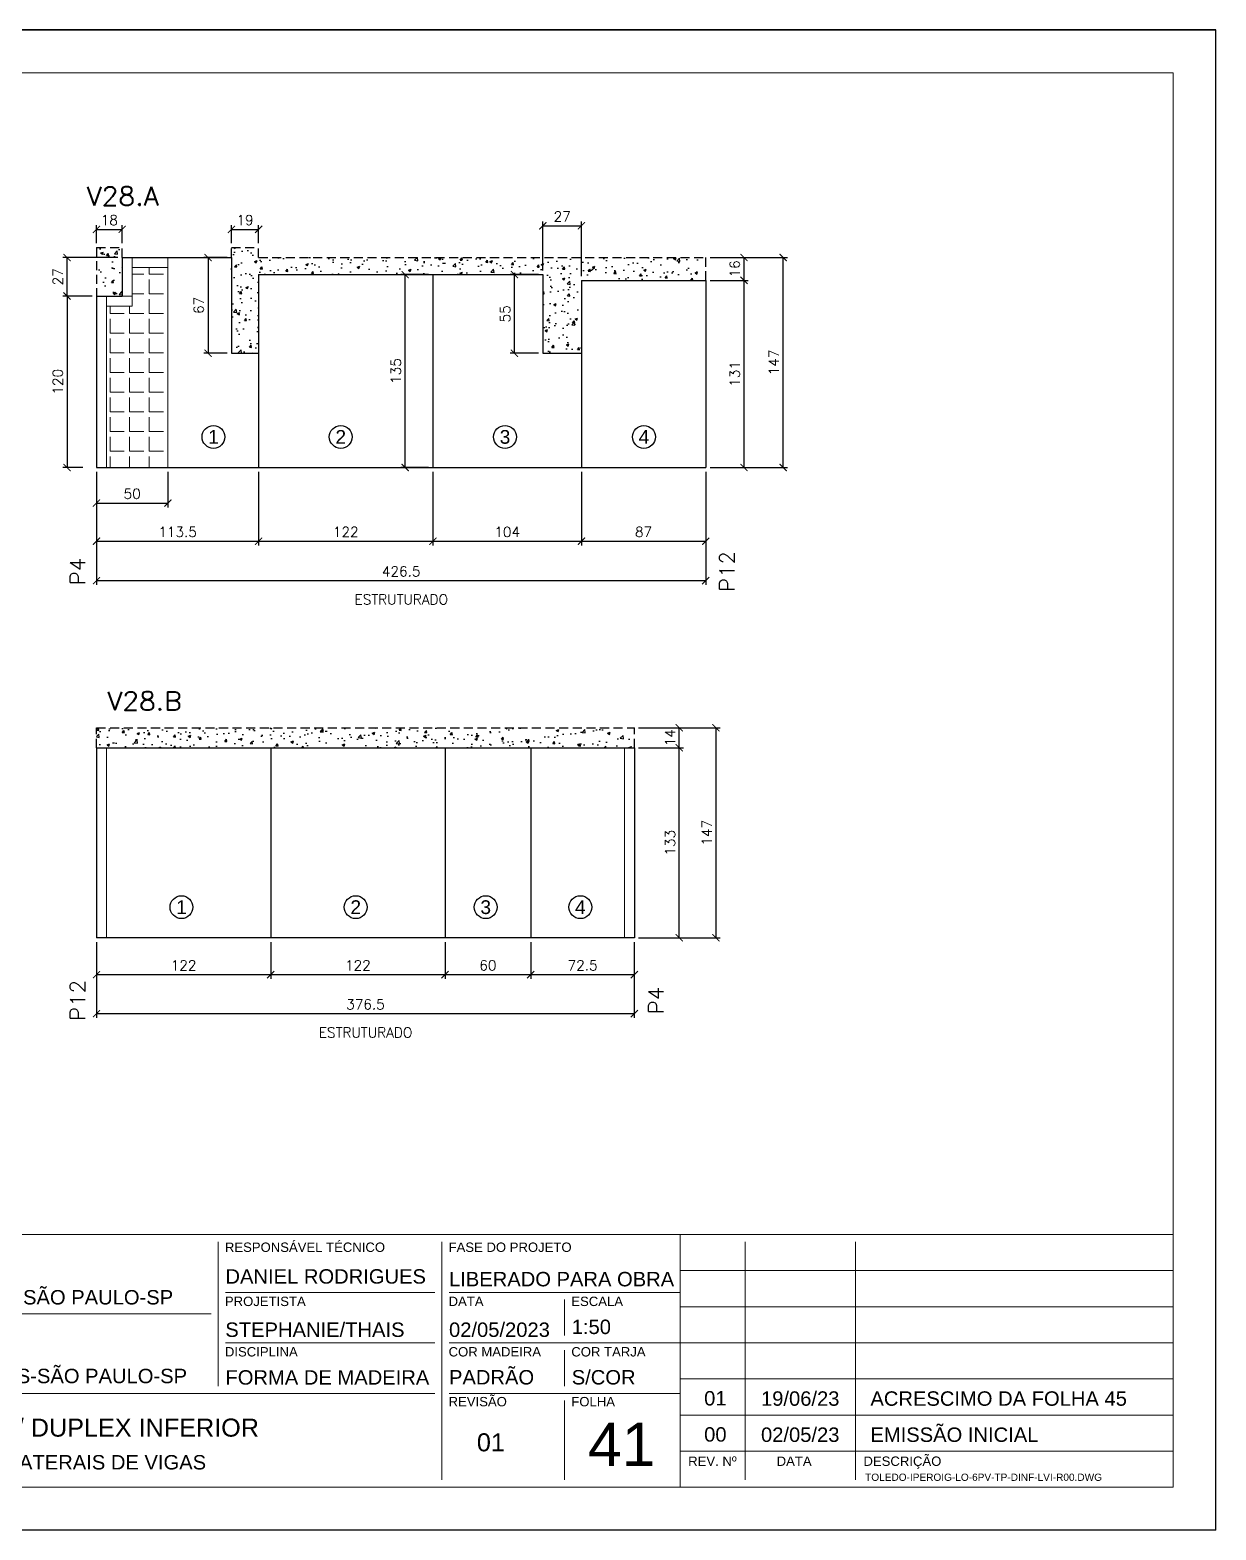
# Model space of a CAD drawing. Extents: x -23436 to 4767, y -4638 to 9755.
# Drawn here: x -18437 to -17606, y -2818 to -1768 of the extents above; entities that cross this region are included whole.
import ezdxf
from ezdxf.enums import TextEntityAlignment as Align

# ---------------------------------------------------------------- set-up
doc = ezdxf.new("R2010")
doc.units = 0
doc.header["$PDMODE"] = 2
doc.header["$PDSIZE"] = 10
doc.linetypes.add('HIDDEN', pattern=[9.525, 6.35, -3.175])
doc.layers.get('0').update_dxf_attribs({"lineweight": 13})
doc.layers.get('Defpoints').update_dxf_attribs({"lineweight": 13})
for name, color, linetype in [('Concreto', 250, 'HIDDEN'), ('Cota', 4, 'Continuous'), ('MB Logo', 255, 'Continuous'), ('Painéis', 200, 'Continuous'), ('Romaneio', 10, 'Continuous')]:
    doc.layers.add(name, color=color, linetype=linetype)
for name, color, linetype, lineweight in [('FOLHA MB', 7, 'Continuous', 13), ('N° Folha', 5, 'Continuous', 13), ('Sarr 2.2x7', 40, 'Continuous', 9), ('Texto Seção', 7, 'Continuous', 15)]:
    doc.layers.add(name, color=color, linetype=linetype, lineweight=lineweight)
doc.layers.add('Laje_Perimetro', color=7, linetype='Continuous', plot=False)
doc.styles.add('ARIAL', font='arial.ttf', dxfattribs={"oblique": 15, "height": 25})
doc.styles.add('MB_C01', font='arial.ttf', dxfattribs={"height": 1.3})
doc.styles.add('MB_C02', font='arial.ttf', dxfattribs={"height": 2})
doc.styles.add('MB_C03', font='arial.ttf', dxfattribs={"height": 2.5})
doc.styles.add('MB_C04', font='arial.ttf', dxfattribs={"height": 6})
doc.styles.add('REGUA-120', font='ROMANS.shx', dxfattribs={"height": 15})
doc.styles.add('ROMANS', font='romans.shx')
doc.dimstyles.new('Cota Paínel', dxfattribs={"dimtxt": 7, "dimasz": 5, "dimexe": 3, "dimexo": 3, "dimgap": 3, "dimtad": 1, "dimdec": 1, "dimzin": 12, "dimdsep": 46, "dimtxsty": 'ROMANS', "dimblk": 'ARCHTICK', "dimcen": 0, "dimclrd": 4, "dimclre": 4, "dimclrt": 1, "dimadec": 1, "dimazin": 3, "dimtfac": 1, "dimtdec": 1, "dimtmove": 0, "dimatfit": 3, "dimldrblk": 'OBLIQUE', "dimfxl": 1, "dimtolj": 1, "dimtzin": 12, "dimarcsym": 0})
pattern_1 = [(50, (209.368, 0), (17.931505, -1.568803), [1.875, -20.625]), (355, (209.368, 0), (-3.468783, 18.804803), [1.5, -16.5]), (100.45144, (210.863, -0.13), (14.462721, 17.236), [1.593505, -17.528553]), (46.1842, (209.368, 5), (26.681033, -4.137982), [2.8125, -30.9375]), (96.63564, (211.592, 4.655), (23.36655, 24.352965), [2.39026, -26.292844]), (351.18416, (209.368, 5), (23.36655, 24.352965), [2.25, -24.75]), (21, (211.868, 3.75), (14.922676, -10.065472), [1.875, -20.625]), (326, (211.868, 3.75), (6.082883, 18.128751), [1.5, -16.5]), (71.45144, (213.112, 2.911), (21.00556, 8.063279), [1.593505, -17.528553]), (37.5, (209.3684, 0), (0.3039964, 8.3223463), [0, -16.3, 0, -16.75, 0, -16.5625]), (7.5, (209.368, 0), (6.5767384, 9.860293), [0, -9.55, 0, -15.925, 0, -6.3125]), (327.5, (203.7934, 0), (13.345561, -0.5638718), [0, -6.25, 0, -19.5, 0, -25.875]), (317.5, (201.293, 0), (14.579654, 2.5026246), [0, -8.125, 0, -12.95, 0, -18.375])]

# ---------------------------------------------------------------- blocks, each defined once
blk = doc.blocks.new('A$C169d8357')
at = {"layer": 'FOLHA MB', "color": 1}
for p, q in [((1109.8, 356.7), (70, 356.7)), ((786.6, 351.7), (786.6, 250.7)), ((943.1, 351.7), (943.1, 185)), ((1109.8, 356.7), (1109.8, 179.9)), ((1455, 356.7), (1109.8, 356.7)), ((1155.3, 185), (1155.3, 351.7)), ((1232.6, 351.7), (1232.6, 185)), ((1455, 331.5), (1109.8, 331.5)), ((938.1, 316.3), (791.6, 316.3)), ((1109.8, 316.3), (948.2, 316.3)), ((1029, 311.3), (1029, 286)), ((1455, 306.2), (1109.8, 306.2)), ((781.5, 301.2), (450.7, 301.2)), ((938.1, 281), (791.6, 281)), ((1109.8, 281), (948.2, 281)), ((1029, 275.9), (1029, 250.7)), ((1455, 281), (1109.8, 281)), ((1455, 255.7), (1109.8, 255.7)), ((938.1, 245.6), (450.7, 245.6)), ((1109.8, 245.6), (948.2, 245.6)), ((1029, 240.6), (1029, 185)), ((1455, 230.4), (1109.8, 230.4)), ((1455, 205.2), (1109.8, 205.2))]:
    blk.add_line(p, q, dxfattribs=at)
for points in [[(0, 1199.9), (0, 149.9), (1485, 149.9), (1485, 1199.9)], [(70, 1169.9), (70, 179.9), (1455, 179.9), (1455, 1169.9)]]:
    blk.add_lwpolyline(points, close=True, dxfattribs=at)
at = {"layer": 'FOLHA MB', "color": 6}
for s, height, style, p in [('RESPONSÁVEL TÉCNICO', 6.566, 'MB_C01', (791.2, 344.6)), ('FASE DO PROJETO', 6.566, 'MB_C01', (947.8, 344.6)), ('R. HUNGRIA,620-10ºANDAR-SÃO PAULO-SP', 10.102, 'MB_C02', (459.7, 307.8)), ('PROJETISTA', 6.57, 'MB_C01', (791.2, 306.7)), ('DATA', 6.57, 'MB_C01', (947.8, 306.7)), ('ESCALA', 6.57, 'MB_C01', (1033.7, 306.7)), ('DISCIPLINA', 6.57, 'MB_C01', (791.2, 271.4)), ('COR MADEIRA', 6.566, 'MB_C01', (947.8, 271.4)), ('COR TARJA', 6.57, 'MB_C01', (1033.7, 271.4)), ('RUA IPEROIG,180-PERDIZES-SÃO PAULO-SP', 10.102, 'MB_C02', (459.7, 252.7)), ('REVISÃO', 6.57, 'MB_C01', (947.8, 236.5)), ('FOLHA', 6.57, 'MB_C01', (1033.7, 236.5)), ('PROJETO EXECUTIVO DE LATERAIS DE VIGAS', 10.102, 'MB_C02', (459.7, 192.3))]:
    blk.add_text(s, height=height, dxfattribs=dict(at, style=style)).set_placement(p)
at = {"layer": 'FOLHA MB', "color": 5}
for s, height, style, p in [('DANIEL RODRIGUES', 10.102, 'MB_C02', (791.6, 322.4)), ('LIBERADO PARA OBRA', 10.102, 'MB_C02', (948.1, 320.5)), ('STEPHANIE/THAIS', 10.102, 'MB_C02', (791.5, 285.1)), ('02/05/2023', 10.1, 'MB_C02', (948.1, 285.1)), ('1:50', 10.1, 'MB_C02', (1034, 287.1)), ('PADRÃO', 10.1, 'MB_C02', (948.1, 251.8)), ('FORMA DE MADEIRA', 10.102, 'MB_C02', (791.6, 251.7)), ('S/COR', 10.1, 'MB_C02', (1034, 251.8)), ('01', 10.1, 'MB_C02', (1126.7, 237.1)), ('19/06/23', 10.1, 'MB_C02', (1166.5, 236.9)), ('ACRESCIMO DA FOLHA 45', 10.102, 'MB_C02', (1243.1, 236.9)), ('6º PAVIMENTO / TIPO / DUPLEX INFERIOR', 12.628, 'MB_C03', (459.7, 215.3)), ('00', 10.1, 'MB_C02', (1126.7, 211.8)), ('02/05/23', 10.1, 'MB_C02', (1166.5, 211.6)), ('EMISSÃO INICIAL', 10.102, 'MB_C02', (1243.1, 211.6)), ('01', 12.63, 'MB_C03', (967.6, 205))]:
    blk.add_text(s, height=height, dxfattribs=dict(at, style=style)).set_placement(p)
at = {"layer": 'FOLHA MB', "color": 6, "style": 'MB_C01'}
for s, p in [('REV. Nº', (1132.5, 198.1)), ('DATA', (1189.7, 198.1)), ('DESCRIÇÃO', (1265.5, 198.1))]:
    blk.add_text(s, height=6.57, dxfattribs=at).set_placement(p, align=Align.MIDDLE_CENTER)
at = {"layer": 'FOLHA MB', "insert": (1239.4, 189.4), "char_height": 5.051, "width": 210.818, "attachment_point": 1, "style": 'MB_C04'}
blk.add_mtext('TOLEDO-IPEROIG-LO-6PV-TP-DINF-LVI-R00.DWG', dxfattribs=at)
blk = doc.blocks.new('_ArchTick')
at = {"color": 0, "linetype": 'ByBlock', "const_width": 0.15}
blk.add_lwpolyline([(-0.5, -0.5), (0.5, 0.5)], dxfattribs=at)
blk = doc.blocks.new('*D1339')
at = {"layer": 'Cota', "color": 4, "lineweight": -2, "transparency": 16777216}
for p, q in [((-18390.1, -2077), (-18390.1, -2101.9)), ((-18340.1, -2077), (-18340.1, -2101.9)), ((-18390.1, -2098.9), (-18340.1, -2098.9))]:
    blk.add_line(p, q, dxfattribs=at)
at = {"layer": 'Defpoints', "color": 0, "transparency": 16777216}
for p in [(-18390.1, -2074), (-18340.1, -2074), (-18340.1, -2098.9)]:
    blk.add_point(p, dxfattribs=at)
at = {"layer": 'Cota', "color": 4, "lineweight": -2, "transparency": 16777216, "xscale": 5, "yscale": 5, "zscale": 5, "rotation": 180}
blk.add_blockref('_ArchTick', (-18390.1, -2098.9), dxfattribs=at)
at = {"layer": 'Cota', "color": 4, "lineweight": -2, "transparency": 16777216, "xscale": 5, "yscale": 5, "zscale": 5}
blk.add_blockref('_ArchTick', (-18340.1, -2098.9), dxfattribs=at)
at = {"layer": 'Cota', "color": 1, "transparency": 16777216, "insert": (-18365.1, -2092.4), "char_height": 7, "attachment_point": 5, "style": 'ROMANS'}
blk.add_mtext('\\A1;50', dxfattribs=at)
blk = doc.blocks.new('_OBLIQUE')
at = {"color": 0, "linetype": 'ByBlock', "lineweight": -2}
for p, q in [((0, 0), (-1, 0)), ((-0.5, -0.5), (0.5, 0.5))]:
    blk.add_line(p, q, dxfattribs=at)
blk = doc.blocks.new('*D1340')
at = {"layer": 'Cota', "color": 4, "lineweight": -2, "transparency": 16777216}
for p, q in [((-18390.1, -2077), (-18390.1, -2128.6)), ((-18276.6, -2077), (-18276.6, -2128.6)), ((-18390.1, -2125.6), (-18276.6, -2125.6))]:
    blk.add_line(p, q, dxfattribs=at)
at = {"layer": 'Defpoints', "color": 0, "transparency": 16777216}
for p in [(-18390.1, -2074), (-18276.6, -2074), (-18276.6, -2125.6)]:
    blk.add_point(p, dxfattribs=at)
at = {"layer": 'Cota', "color": 4, "lineweight": -2, "transparency": 16777216, "xscale": 5, "yscale": 5, "zscale": 5, "rotation": 180}
blk.add_blockref('_ArchTick', (-18390.1, -2125.6), dxfattribs=at)
at = {"layer": 'Cota', "color": 4, "lineweight": -2, "transparency": 16777216, "xscale": 5, "yscale": 5, "zscale": 5}
blk.add_blockref('_ArchTick', (-18276.6, -2125.6), dxfattribs=at)
at = {"layer": 'Cota', "color": 1, "transparency": 16777216, "insert": (-18333.3, -2119.1), "char_height": 7, "attachment_point": 5, "style": 'ROMANS'}
blk.add_mtext('\\A1;113.5', dxfattribs=at)
blk = doc.blocks.new('*D1341')
at = {"layer": 'Cota', "color": 4, "lineweight": -2, "transparency": 16777216}
for p, q in [((-18390.1, -1917), (-18390.1, -1904.3)), ((-18390.1, -1907.3), (-18372.1, -1907.3)), ((-18372.1, -1917), (-18372.1, -1904.3))]:
    blk.add_line(p, q, dxfattribs=at)
at = {"layer": 'Defpoints', "color": 0, "transparency": 16777216}
for p in [(-18372.1, -1907.3), (-18390.1, -1920), (-18372.1, -1920)]:
    blk.add_point(p, dxfattribs=at)
at = {"layer": 'Cota', "color": 4, "lineweight": -2, "transparency": 16777216, "xscale": 5, "yscale": 5, "zscale": 5, "rotation": 180}
blk.add_blockref('_ArchTick', (-18390.1, -1907.3), dxfattribs=at)
at = {"layer": 'Cota', "color": 4, "lineweight": -2, "transparency": 16777216, "xscale": 5, "yscale": 5, "zscale": 5}
blk.add_blockref('_ArchTick', (-18372.1, -1907.3), dxfattribs=at)
at = {"layer": 'Cota', "color": 1, "transparency": 16777216, "insert": (-18381.1, -1900.8), "char_height": 7, "attachment_point": 5, "style": 'ROMANS'}
blk.add_mtext('\\A1;18', dxfattribs=at)
blk = doc.blocks.new('*D1342')
at = {"layer": 'Cota', "color": 4, "lineweight": -2, "transparency": 16777216}
for p, q in [((-18375.1, -1927), (-18413.7, -1927)), ((-18410.7, -1954), (-18410.7, -1927)), ((-18393.1, -1954), (-18413.7, -1954))]:
    blk.add_line(p, q, dxfattribs=at)
at = {"layer": 'Defpoints', "color": 0, "transparency": 16777216}
for p in [(-18410.7, -1927), (-18372.1, -1927), (-18390.1, -1954)]:
    blk.add_point(p, dxfattribs=at)
at = {"layer": 'Cota', "color": 4, "lineweight": -2, "transparency": 16777216, "xscale": 5, "yscale": 5, "zscale": 5}
for p, rotation in [((-18410.7, -1927), 90), ((-18410.7, -1954), 270)]:
    blk.add_blockref('_ArchTick', p, dxfattribs=dict(at, rotation=rotation))
at = {"layer": 'Cota', "color": 1, "transparency": 16777216, "insert": (-18417.2, -1940.5), "char_height": 7, "attachment_point": 5, "rotation": 90, "style": 'ROMANS'}
blk.add_mtext('\\A1;27', dxfattribs=at)
blk = doc.blocks.new('*D1343')
at = {"layer": 'Cota', "color": 4, "lineweight": -2, "transparency": 16777216}
for p, q in [((-18399.7, -1954), (-18413.7, -1954)), ((-18410.7, -1954), (-18410.7, -2074)), ((-18399.7, -2074), (-18413.7, -2074))]:
    blk.add_line(p, q, dxfattribs=at)
at = {"layer": 'Defpoints', "color": 0, "transparency": 16777216}
for p in [(-18396.7, -1954), (-18410.7, -2074), (-18396.7, -2074)]:
    blk.add_point(p, dxfattribs=at)
at = {"layer": 'Cota', "color": 4, "lineweight": -2, "transparency": 16777216, "xscale": 5, "yscale": 5, "zscale": 5}
for p, rotation in [((-18410.7, -1954), 90), ((-18410.7, -2074), 270)]:
    blk.add_blockref('_ArchTick', p, dxfattribs=dict(at, rotation=rotation))
at = {"layer": 'Cota', "color": 1, "transparency": 16777216, "insert": (-18417.2, -2014), "char_height": 7, "attachment_point": 5, "rotation": 90, "style": 'ROMANS'}
blk.add_mtext('\\A1;120', dxfattribs=at)
blk = doc.blocks.new('*D1344')
at = {"layer": 'Cota', "color": 4, "lineweight": -2, "transparency": 16777216}
for p, q in [((-18298.6, -1927), (-18315, -1927)), ((-18312, -1927), (-18312, -1994)), ((-18298.6, -1994), (-18315, -1994))]:
    blk.add_line(p, q, dxfattribs=at)
at = {"layer": 'Defpoints', "color": 0, "transparency": 16777216}
for p in [(-18295.6, -1927), (-18312, -1994), (-18295.6, -1994)]:
    blk.add_point(p, dxfattribs=at)
at = {"layer": 'Cota', "color": 4, "lineweight": -2, "transparency": 16777216, "xscale": 5, "yscale": 5, "zscale": 5}
for p, rotation in [((-18312, -1927), 90), ((-18312, -1994), 270)]:
    blk.add_blockref('_ArchTick', p, dxfattribs=dict(at, rotation=rotation))
at = {"layer": 'Cota', "color": 1, "transparency": 16777216, "insert": (-18318.5, -1960.5), "char_height": 7, "attachment_point": 5, "rotation": 90, "style": 'ROMANS'}
blk.add_mtext('\\A1;67', dxfattribs=at)
blk = doc.blocks.new('*D1345')
at = {"layer": 'Cota', "color": 4, "lineweight": -2, "transparency": 16777216}
for p, q in [((-18295.6, -1917), (-18295.6, -1904.3)), ((-18295.6, -1907.3), (-18276.6, -1907.3)), ((-18276.6, -1917), (-18276.6, -1904.3))]:
    blk.add_line(p, q, dxfattribs=at)
at = {"layer": 'Defpoints', "color": 0, "transparency": 16777216}
for p in [(-18276.6, -1907.3), (-18295.6, -1920), (-18276.6, -1920)]:
    blk.add_point(p, dxfattribs=at)
at = {"layer": 'Cota', "color": 4, "lineweight": -2, "transparency": 16777216, "xscale": 5, "yscale": 5, "zscale": 5, "rotation": 180}
blk.add_blockref('_ArchTick', (-18295.6, -1907.3), dxfattribs=at)
at = {"layer": 'Cota', "color": 4, "lineweight": -2, "transparency": 16777216, "xscale": 5, "yscale": 5, "zscale": 5}
blk.add_blockref('_ArchTick', (-18276.6, -1907.3), dxfattribs=at)
at = {"layer": 'Cota', "color": 1, "transparency": 16777216, "insert": (-18286.1, -1900.8), "char_height": 7, "attachment_point": 5, "style": 'ROMANS'}
blk.add_mtext('\\A1;19', dxfattribs=at)
blk = doc.blocks.new('*D1346')
at = {"layer": 'Cota', "color": 4, "lineweight": -2, "transparency": 16777216}
for p, q in [((-17960.6, -1943), (-17933.8, -1943)), ((-17936.8, -2074), (-17936.8, -1943)), ((-17960.6, -2074), (-17933.8, -2074))]:
    blk.add_line(p, q, dxfattribs=at)
at = {"layer": 'Defpoints', "color": 0, "transparency": 16777216}
for p in [(-17963.6, -1943), (-17936.8, -1943), (-17963.6, -2074)]:
    blk.add_point(p, dxfattribs=at)
at = {"layer": 'Cota', "color": 4, "lineweight": -2, "transparency": 16777216, "xscale": 5, "yscale": 5, "zscale": 5}
for p, rotation in [((-17936.8, -1943), 90), ((-17936.8, -2074), 270)]:
    blk.add_blockref('_ArchTick', p, dxfattribs=dict(at, rotation=rotation))
at = {"layer": 'Cota', "color": 1, "transparency": 16777216, "insert": (-17943.3, -2008.5), "char_height": 7, "attachment_point": 5, "rotation": 90, "style": 'ROMANS'}
blk.add_mtext('\\A1;131', dxfattribs=at)
blk = doc.blocks.new('*D1347')
at = {"layer": 'Cota', "color": 4, "lineweight": -2, "transparency": 16777216}
for p, q in [((-17960.6, -1927), (-17933.8, -1927)), ((-17936.8, -1943), (-17936.8, -1927)), ((-17960.6, -1943), (-17933.8, -1943))]:
    blk.add_line(p, q, dxfattribs=at)
at = {"layer": 'Defpoints', "color": 0, "transparency": 16777216}
for p in [(-17963.6, -1927), (-17936.8, -1927), (-17963.6, -1943)]:
    blk.add_point(p, dxfattribs=at)
at = {"layer": 'Cota', "color": 4, "lineweight": -2, "transparency": 16777216, "xscale": 5, "yscale": 5, "zscale": 5}
for p, rotation in [((-17936.8, -1927), 90), ((-17936.8, -1943), 270)]:
    blk.add_blockref('_ArchTick', p, dxfattribs=dict(at, rotation=rotation))
at = {"layer": 'Cota', "color": 1, "transparency": 16777216, "insert": (-17943.3, -1935), "char_height": 7, "attachment_point": 5, "rotation": 90, "style": 'ROMANS'}
blk.add_mtext('\\A1;16', dxfattribs=at)
blk = doc.blocks.new('*D1348')
at = {"layer": 'Cota', "color": 4, "lineweight": -2, "transparency": 16777216}
for p, q in [((-17960.6, -1927), (-17906.4, -1927)), ((-17909.4, -2074), (-17909.4, -1927)), ((-17960.6, -2074), (-17906.4, -2074))]:
    blk.add_line(p, q, dxfattribs=at)
at = {"layer": 'Defpoints', "color": 0, "transparency": 16777216}
for p in [(-17963.6, -1927), (-17909.4, -1927), (-17963.6, -2074)]:
    blk.add_point(p, dxfattribs=at)
at = {"layer": 'Cota', "color": 4, "lineweight": -2, "transparency": 16777216, "xscale": 5, "yscale": 5, "zscale": 5}
for p, rotation in [((-17909.4, -1927), 90), ((-17909.4, -2074), 270)]:
    blk.add_blockref('_ArchTick', p, dxfattribs=dict(at, rotation=rotation))
at = {"layer": 'Cota', "color": 1, "transparency": 16777216, "insert": (-17915.9, -2000.5), "char_height": 7, "attachment_point": 5, "rotation": 90, "style": 'ROMANS'}
blk.add_mtext('\\A1;147', dxfattribs=at)
blk = doc.blocks.new('*D1349')
at = {"layer": 'Cota', "color": 4, "lineweight": -2, "transparency": 16777216}
for p, q in [((-18276.6, -2077), (-18276.6, -2128.6)), ((-18154.6, -2077), (-18154.6, -2128.6)), ((-18276.6, -2125.6), (-18154.6, -2125.6))]:
    blk.add_line(p, q, dxfattribs=at)
at = {"layer": 'Defpoints', "color": 0, "transparency": 16777216}
for p in [(-18276.6, -2074), (-18154.6, -2074), (-18154.6, -2125.6)]:
    blk.add_point(p, dxfattribs=at)
at = {"layer": 'Cota', "color": 4, "lineweight": -2, "transparency": 16777216, "xscale": 5, "yscale": 5, "zscale": 5, "rotation": 180}
blk.add_blockref('_ArchTick', (-18276.6, -2125.6), dxfattribs=at)
at = {"layer": 'Cota', "color": 4, "lineweight": -2, "transparency": 16777216, "xscale": 5, "yscale": 5, "zscale": 5}
blk.add_blockref('_ArchTick', (-18154.6, -2125.6), dxfattribs=at)
at = {"layer": 'Cota', "color": 1, "transparency": 16777216, "insert": (-18215.6, -2119.1), "char_height": 7, "attachment_point": 5, "style": 'ROMANS'}
blk.add_mtext('\\A1;122', dxfattribs=at)
blk = doc.blocks.new('*D1350')
at = {"layer": 'Cota', "color": 4, "lineweight": -2, "transparency": 16777216}
for p, q in [((-18154.6, -2077), (-18154.6, -2128.6)), ((-18050.6, -2077), (-18050.6, -2128.6)), ((-18154.6, -2125.6), (-18050.6, -2125.6))]:
    blk.add_line(p, q, dxfattribs=at)
at = {"layer": 'Defpoints', "color": 0, "transparency": 16777216}
for p in [(-18154.6, -2074), (-18050.6, -2074), (-18050.6, -2125.6)]:
    blk.add_point(p, dxfattribs=at)
at = {"layer": 'Cota', "color": 4, "lineweight": -2, "transparency": 16777216, "xscale": 5, "yscale": 5, "zscale": 5, "rotation": 180}
blk.add_blockref('_ArchTick', (-18154.6, -2125.6), dxfattribs=at)
at = {"layer": 'Cota', "color": 4, "lineweight": -2, "transparency": 16777216, "xscale": 5, "yscale": 5, "zscale": 5}
blk.add_blockref('_ArchTick', (-18050.6, -2125.6), dxfattribs=at)
at = {"layer": 'Cota', "color": 1, "transparency": 16777216, "insert": (-18102.6, -2119.1), "char_height": 7, "attachment_point": 5, "style": 'ROMANS'}
blk.add_mtext('\\A1;104', dxfattribs=at)
blk = doc.blocks.new('*D1351')
at = {"layer": 'Cota', "color": 4, "lineweight": -2, "transparency": 16777216}
for p, q in [((-18050.6, -2077), (-18050.6, -2128.6)), ((-17963.6, -2077), (-17963.6, -2128.6)), ((-18050.6, -2125.6), (-17963.6, -2125.6))]:
    blk.add_line(p, q, dxfattribs=at)
at = {"layer": 'Defpoints', "color": 0, "transparency": 16777216}
for p in [(-18050.6, -2074), (-17963.6, -2074), (-17963.6, -2125.6)]:
    blk.add_point(p, dxfattribs=at)
at = {"layer": 'Cota', "color": 4, "lineweight": -2, "transparency": 16777216, "xscale": 5, "yscale": 5, "zscale": 5, "rotation": 180}
blk.add_blockref('_ArchTick', (-18050.6, -2125.6), dxfattribs=at)
at = {"layer": 'Cota', "color": 4, "lineweight": -2, "transparency": 16777216, "xscale": 5, "yscale": 5, "zscale": 5}
blk.add_blockref('_ArchTick', (-17963.6, -2125.6), dxfattribs=at)
at = {"layer": 'Cota', "color": 1, "transparency": 16777216, "insert": (-18007.1, -2119.1), "char_height": 7, "attachment_point": 5, "style": 'ROMANS'}
blk.add_mtext('\\A1;87', dxfattribs=at)
blk = doc.blocks.new('*D1352')
at = {"layer": 'Cota', "color": 4, "lineweight": -2, "transparency": 16777216}
for p, q in [((-18077.6, -1936), (-18077.6, -1901.8)), ((-18077.6, -1904.8), (-18050.6, -1904.8)), ((-18050.6, -1940), (-18050.6, -1901.8))]:
    blk.add_line(p, q, dxfattribs=at)
at = {"layer": 'Defpoints', "color": 0, "transparency": 16777216}
for p in [(-18050.6, -1904.8), (-18077.6, -1939), (-18050.6, -1943)]:
    blk.add_point(p, dxfattribs=at)
at = {"layer": 'Cota', "color": 4, "lineweight": -2, "transparency": 16777216, "xscale": 5, "yscale": 5, "zscale": 5, "rotation": 180}
blk.add_blockref('_ArchTick', (-18077.6, -1904.8), dxfattribs=at)
at = {"layer": 'Cota', "color": 4, "lineweight": -2, "transparency": 16777216, "xscale": 5, "yscale": 5, "zscale": 5}
blk.add_blockref('_ArchTick', (-18050.6, -1904.8), dxfattribs=at)
at = {"layer": 'Cota', "color": 1, "transparency": 16777216, "insert": (-18064.1, -1898.3), "char_height": 7, "attachment_point": 5, "style": 'ROMANS'}
blk.add_mtext('\\A1;27', dxfattribs=at)
blk = doc.blocks.new('*D1353')
at = {"layer": 'Cota', "color": 4, "lineweight": -2, "transparency": 16777216}
for p, q in [((-18080.6, -1939), (-18100.5, -1939)), ((-18097.5, -1994), (-18097.5, -1939)), ((-18080.6, -1994), (-18100.5, -1994))]:
    blk.add_line(p, q, dxfattribs=at)
at = {"layer": 'Defpoints', "color": 0, "transparency": 16777216}
for p in [(-18097.5, -1939), (-18077.6, -1939), (-18077.6, -1994)]:
    blk.add_point(p, dxfattribs=at)
at = {"layer": 'Cota', "color": 4, "lineweight": -2, "transparency": 16777216, "xscale": 5, "yscale": 5, "zscale": 5}
for p, rotation in [((-18097.5, -1939), 90), ((-18097.5, -1994), 270)]:
    blk.add_blockref('_ArchTick', p, dxfattribs=dict(at, rotation=rotation))
at = {"layer": 'Cota', "color": 1, "transparency": 16777216, "insert": (-18104, -1966.5), "char_height": 7, "attachment_point": 5, "rotation": 90, "style": 'ROMANS'}
blk.add_mtext('\\A1;55', dxfattribs=at)
blk = doc.blocks.new('*D1354')
at = {"layer": 'Cota', "color": 4, "lineweight": -2, "transparency": 16777216}
for p, q in [((-18390.1, -2077), (-18390.1, -2156.2)), ((-17963.6, -2077), (-17963.6, -2156.2)), ((-18390.1, -2153.2), (-17963.6, -2153.2))]:
    blk.add_line(p, q, dxfattribs=at)
at = {"layer": 'Defpoints', "color": 0, "transparency": 16777216}
for p in [(-18390.1, -2074), (-17963.6, -2074), (-17963.6, -2153.2)]:
    blk.add_point(p, dxfattribs=at)
at = {"layer": 'Cota', "color": 4, "lineweight": -2, "transparency": 16777216, "xscale": 5, "yscale": 5, "zscale": 5, "rotation": 180}
blk.add_blockref('_ArchTick', (-18390.1, -2153.2), dxfattribs=at)
at = {"layer": 'Cota', "color": 4, "lineweight": -2, "transparency": 16777216, "xscale": 5, "yscale": 5, "zscale": 5}
blk.add_blockref('_ArchTick', (-17963.6, -2153.2), dxfattribs=at)
at = {"layer": 'Cota', "color": 1, "transparency": 16777216, "insert": (-18176.8, -2146.7), "char_height": 7, "attachment_point": 5, "style": 'ROMANS'}
blk.add_mtext('\\A1;426.5', dxfattribs=at)
blk = doc.blocks.new('*D1355')
at = {"layer": 'Cota', "color": 4, "lineweight": -2, "transparency": 16777216}
for p, q in [((-18157.6, -1939), (-18177, -1939)), ((-18174, -2074), (-18174, -1939)), ((-18157.6, -2074), (-18177, -2074))]:
    blk.add_line(p, q, dxfattribs=at)
at = {"layer": 'Defpoints', "color": 0, "transparency": 16777216}
for p in [(-18174, -1939), (-18154.6, -1939), (-18154.6, -2074)]:
    blk.add_point(p, dxfattribs=at)
at = {"layer": 'Cota', "color": 4, "lineweight": -2, "transparency": 16777216, "xscale": 5, "yscale": 5, "zscale": 5}
for p, rotation in [((-18174, -1939), 90), ((-18174, -2074), 270)]:
    blk.add_blockref('_ArchTick', p, dxfattribs=dict(at, rotation=rotation))
at = {"layer": 'Cota', "color": 1, "transparency": 16777216, "insert": (-18180.5, -2006.5), "char_height": 7, "attachment_point": 5, "rotation": 90, "style": 'ROMANS'}
blk.add_mtext('\\A1;135', dxfattribs=at)
blk = doc.blocks.new('*D1356')
at = {"layer": 'Cota', "color": 4, "lineweight": -2, "transparency": 16777216}
for p, q in [((-18390.1, -2406.2), (-18390.1, -2432)), ((-18268.1, -2406.2), (-18268.1, -2432)), ((-18390.1, -2429), (-18268.1, -2429))]:
    blk.add_line(p, q, dxfattribs=at)
at = {"layer": 'Defpoints', "color": 0, "transparency": 16777216}
for p in [(-18390.1, -2403.2), (-18268.1, -2403.2), (-18268.1, -2429)]:
    blk.add_point(p, dxfattribs=at)
at = {"layer": 'Cota', "color": 4, "lineweight": -2, "transparency": 16777216, "xscale": 5, "yscale": 5, "zscale": 5, "rotation": 180}
blk.add_blockref('_ArchTick', (-18390.1, -2429), dxfattribs=at)
at = {"layer": 'Cota', "color": 4, "lineweight": -2, "transparency": 16777216, "xscale": 5, "yscale": 5, "zscale": 5}
blk.add_blockref('_ArchTick', (-18268.1, -2429), dxfattribs=at)
at = {"layer": 'Cota', "color": 1, "transparency": 16777216, "insert": (-18329.1, -2422.5), "char_height": 7, "attachment_point": 5, "style": 'ROMANS'}
blk.add_mtext('\\A1;122', dxfattribs=at)
blk = doc.blocks.new('*D1357')
at = {"layer": 'Cota', "color": 4, "lineweight": -2, "transparency": 16777216}
for p, q in [((-18268.1, -2406.2), (-18268.1, -2432)), ((-18146.1, -2406.2), (-18146.1, -2432)), ((-18268.1, -2429), (-18146.1, -2429))]:
    blk.add_line(p, q, dxfattribs=at)
at = {"layer": 'Defpoints', "color": 0, "transparency": 16777216}
for p in [(-18268.1, -2403.2), (-18146.1, -2403.2), (-18146.1, -2429)]:
    blk.add_point(p, dxfattribs=at)
at = {"layer": 'Cota', "color": 4, "lineweight": -2, "transparency": 16777216, "xscale": 5, "yscale": 5, "zscale": 5, "rotation": 180}
blk.add_blockref('_ArchTick', (-18268.1, -2429), dxfattribs=at)
at = {"layer": 'Cota', "color": 4, "lineweight": -2, "transparency": 16777216, "xscale": 5, "yscale": 5, "zscale": 5}
blk.add_blockref('_ArchTick', (-18146.1, -2429), dxfattribs=at)
at = {"layer": 'Cota', "color": 1, "transparency": 16777216, "insert": (-18207.1, -2422.5), "char_height": 7, "attachment_point": 5, "style": 'ROMANS'}
blk.add_mtext('\\A1;122', dxfattribs=at)
blk = doc.blocks.new('*D1358')
at = {"layer": 'Cota', "color": 4, "lineweight": -2, "transparency": 16777216}
for p, q in [((-18146.1, -2406.2), (-18146.1, -2432)), ((-18086.1, -2406.2), (-18086.1, -2432)), ((-18146.1, -2429), (-18086.1, -2429))]:
    blk.add_line(p, q, dxfattribs=at)
at = {"layer": 'Defpoints', "color": 0, "transparency": 16777216}
for p in [(-18146.1, -2403.2), (-18086.1, -2403.2), (-18086.1, -2429)]:
    blk.add_point(p, dxfattribs=at)
at = {"layer": 'Cota', "color": 4, "lineweight": -2, "transparency": 16777216, "xscale": 5, "yscale": 5, "zscale": 5, "rotation": 180}
blk.add_blockref('_ArchTick', (-18146.1, -2429), dxfattribs=at)
at = {"layer": 'Cota', "color": 4, "lineweight": -2, "transparency": 16777216, "xscale": 5, "yscale": 5, "zscale": 5}
blk.add_blockref('_ArchTick', (-18086.1, -2429), dxfattribs=at)
at = {"layer": 'Cota', "color": 1, "transparency": 16777216, "insert": (-18116.1, -2422.5), "char_height": 7, "attachment_point": 5, "style": 'ROMANS'}
blk.add_mtext('\\A1;60', dxfattribs=at)
blk = doc.blocks.new('*D1359')
at = {"layer": 'Cota', "color": 4, "lineweight": -2, "transparency": 16777216}
for p, q in [((-18086.1, -2406.2), (-18086.1, -2432)), ((-18013.6, -2406.2), (-18013.6, -2432)), ((-18086.1, -2429), (-18013.6, -2429))]:
    blk.add_line(p, q, dxfattribs=at)
at = {"layer": 'Defpoints', "color": 0, "transparency": 16777216}
for p in [(-18086.1, -2403.2), (-18013.6, -2403.2), (-18013.6, -2429)]:
    blk.add_point(p, dxfattribs=at)
at = {"layer": 'Cota', "color": 4, "lineweight": -2, "transparency": 16777216, "xscale": 5, "yscale": 5, "zscale": 5, "rotation": 180}
blk.add_blockref('_ArchTick', (-18086.1, -2429), dxfattribs=at)
at = {"layer": 'Cota', "color": 4, "lineweight": -2, "transparency": 16777216, "xscale": 5, "yscale": 5, "zscale": 5}
blk.add_blockref('_ArchTick', (-18013.6, -2429), dxfattribs=at)
at = {"layer": 'Cota', "color": 1, "transparency": 16777216, "insert": (-18049.8, -2422.5), "char_height": 7, "attachment_point": 5, "style": 'ROMANS'}
blk.add_mtext('\\A1;72.5', dxfattribs=at)
blk = doc.blocks.new('*D1360')
at = {"layer": 'Cota', "color": 4, "lineweight": -2, "transparency": 16777216}
for p, q in [((-18390.1, -2406.2), (-18390.1, -2459.3)), ((-18013.6, -2406.2), (-18013.6, -2459.3)), ((-18390.1, -2456.3), (-18013.6, -2456.3))]:
    blk.add_line(p, q, dxfattribs=at)
at = {"layer": 'Defpoints', "color": 0, "transparency": 16777216}
for p in [(-18390.1, -2403.2), (-18013.6, -2403.2), (-18013.6, -2456.3)]:
    blk.add_point(p, dxfattribs=at)
at = {"layer": 'Cota', "color": 4, "lineweight": -2, "transparency": 16777216, "xscale": 5, "yscale": 5, "zscale": 5, "rotation": 180}
blk.add_blockref('_ArchTick', (-18390.1, -2456.3), dxfattribs=at)
at = {"layer": 'Cota', "color": 4, "lineweight": -2, "transparency": 16777216, "xscale": 5, "yscale": 5, "zscale": 5}
blk.add_blockref('_ArchTick', (-18013.6, -2456.3), dxfattribs=at)
at = {"layer": 'Cota', "color": 1, "transparency": 16777216, "insert": (-18201.8, -2449.8), "char_height": 7, "attachment_point": 5, "style": 'ROMANS'}
blk.add_mtext('\\A1;376.5', dxfattribs=at)
blk = doc.blocks.new('*D1361')
at = {"layer": 'Cota', "color": 4, "lineweight": -2, "transparency": 16777216}
for p, q in [((-18010.6, -2270.2), (-17979.1, -2270.2)), ((-17982.1, -2403.2), (-17982.1, -2270.2)), ((-18010.6, -2403.2), (-17979.1, -2403.2))]:
    blk.add_line(p, q, dxfattribs=at)
at = {"layer": 'Defpoints', "color": 0, "transparency": 16777216}
for p in [(-18013.6, -2270.2), (-17982.1, -2270.2), (-18013.6, -2403.2)]:
    blk.add_point(p, dxfattribs=at)
at = {"layer": 'Cota', "color": 4, "lineweight": -2, "transparency": 16777216, "xscale": 5, "yscale": 5, "zscale": 5}
for p, rotation in [((-17982.1, -2270.2), 90), ((-17982.1, -2403.2), 270)]:
    blk.add_blockref('_ArchTick', p, dxfattribs=dict(at, rotation=rotation))
at = {"layer": 'Cota', "color": 1, "transparency": 16777216, "insert": (-17988.6, -2336.7), "char_height": 7, "attachment_point": 5, "rotation": 90, "style": 'ROMANS'}
blk.add_mtext('\\A1;133', dxfattribs=at)
blk = doc.blocks.new('*D1362')
at = {"layer": 'Cota', "color": 4, "lineweight": -2, "transparency": 16777216}
for p, q in [((-18010.6, -2256.2), (-17979.1, -2256.2)), ((-17982.1, -2270.2), (-17982.1, -2256.2)), ((-18010.6, -2270.2), (-17979.1, -2270.2))]:
    blk.add_line(p, q, dxfattribs=at)
at = {"layer": 'Defpoints', "color": 0, "transparency": 16777216}
for p in [(-18013.6, -2256.2), (-17982.1, -2256.2), (-18013.6, -2270.2)]:
    blk.add_point(p, dxfattribs=at)
at = {"layer": 'Cota', "color": 4, "lineweight": -2, "transparency": 16777216, "xscale": 5, "yscale": 5, "zscale": 5}
for p, rotation in [((-17982.1, -2256.2), 90), ((-17982.1, -2270.2), 270)]:
    blk.add_blockref('_ArchTick', p, dxfattribs=dict(at, rotation=rotation))
at = {"layer": 'Cota', "color": 1, "transparency": 16777216, "insert": (-17988.6, -2263.2), "char_height": 7, "attachment_point": 5, "rotation": 90, "style": 'ROMANS'}
blk.add_mtext('\\A1;14', dxfattribs=at)
blk = doc.blocks.new('*D1363')
at = {"layer": 'Cota', "color": 4, "lineweight": -2, "transparency": 16777216}
for p, q in [((-18010.6, -2256.2), (-17953.4, -2256.2)), ((-17956.4, -2403.2), (-17956.4, -2256.2)), ((-18010.6, -2403.2), (-17953.4, -2403.2))]:
    blk.add_line(p, q, dxfattribs=at)
at = {"layer": 'Defpoints', "color": 0, "transparency": 16777216}
for p in [(-18013.6, -2256.2), (-17956.4, -2256.2), (-18013.6, -2403.2)]:
    blk.add_point(p, dxfattribs=at)
at = {"layer": 'Cota', "color": 4, "lineweight": -2, "transparency": 16777216, "xscale": 5, "yscale": 5, "zscale": 5}
for p, rotation in [((-17956.4, -2256.2), 90), ((-17956.4, -2403.2), 270)]:
    blk.add_blockref('_ArchTick', p, dxfattribs=dict(at, rotation=rotation))
at = {"layer": 'Cota', "color": 1, "transparency": 16777216, "insert": (-17962.9, -2329.7), "char_height": 7, "attachment_point": 5, "rotation": 90, "style": 'ROMANS'}
blk.add_mtext('\\A1;147', dxfattribs=at)

msp = doc.modelspace()

# ---------------------------------------------------------------- hatches: boundary and pattern name
at = {"true_color": 0x636466}
h = msp.add_hatch(dxfattribs=at)
h.set_pattern_fill('ANGLE', color=251, scale=50)
h.set_pattern_definition([(0, (209.368, 0), (0, 13.75), [10, -3.75]), (90, (209.368, 0), (-13.75, 8e-16), [10, -3.75])])
h.paths.add_polyline_path([(-18340.07, -1933.98), (-18365.07, -1933.98), (-18365.07, -1953.98), (-18365.07, -1960.98), (-18383.07, -1960.98), (-18383.07, -2073.98), (-18340.07, -2073.98)])
at = {"layer": 'Concreto'}
h = msp.add_hatch(dxfattribs=at)
h.set_pattern_fill('AR-CONC', color=256, scale=2.5)
h.set_pattern_definition(pattern_1)
h.paths.add_polyline_path([(-18372.07, -1919.98), (-18390.07, -1919.98), (-18390.07, -1953.98), (-18383.07, -1953.98), (-18372.07, -1953.98), (-18372.07, -1926.98)])
h = msp.add_hatch(dxfattribs=at)
h.set_pattern_fill('AR-CONC', color=256, scale=2.5)
h.set_pattern_definition(pattern_1)
h.paths.add_polyline_path([(-18050.57, -1942.98), (-17963.57, -1942.98), (-17963.57, -1926.98), (-18276.57, -1926.98), (-18276.57, -1919.98), (-18295.57, -1919.98), (-18295.57, -1926.98), (-18295.57, -1993.98), (-18276.57, -1993.98), (-18276.57, -1938.98), (-18077.57, -1938.98), (-18077.57, -1993.98), (-18050.57, -1993.98)])
h = msp.add_hatch(dxfattribs=at)
h.set_pattern_fill('AR-CONC', color=256, scale=2.5)
h.set_pattern_definition([(50, (0, 0), (17.931505, -1.568803), [1.875, -20.625]), (355, (0, 0), (-3.468783, 18.804803), [1.5, -16.5]), (100.45144, (1.494, -0.13), (14.462721, 17.236), [1.593505, -17.528553]), (46.1842, (0, 5), (26.681033, -4.137982), [2.8125, -30.9375]), (96.63564, (2.223, 4.655), (23.36655, 24.352965), [2.39026, -26.292844]), (351.18416, (0, 5), (23.36655, 24.352965), [2.25, -24.75]), (21, (2.5, 3.75), (14.922676, -10.065472), [1.875, -20.625]), (326, (2.5, 3.75), (6.082883, 18.128751), [1.5, -16.5]), (71.45144, (3.744, 2.911), (21.00556, 8.063279), [1.593505, -17.528553]), (37.5, (0, 0), (0.3039964, 8.3223463), [0, -16.3, 0, -16.75, 0, -16.5625]), (7.5, (0, 0), (6.5767384, 9.860293), [0, -9.55, 0, -15.925, 0, -6.3125]), (327.5, (-5.575, 0), (13.345561, -0.5638718), [0, -6.25, 0, -19.5, 0, -25.875]), (317.5, (-8.075, 0), (14.579654, 2.5026246), [0, -8.125, 0, -12.95, 0, -18.375])])
h.paths.add_polyline_path([(-18013.57, -2256.17), (-18390.07, -2256.17), (-18390.07, -2270.17), (-18013.57, -2270.17)])

# ---------------------------------------------------------------- linework, layer by layer
at = {"color": 251, "true_color": 0x636466}
msp.add_line((-18340.07, -1926.98), (-18340.07, -2073.98), dxfattribs=at)
at = {"layer": 'Concreto'}
for p, q in [((-18390.07, -1919.98), (-18390.07, -1953.98)), ((-18390.07, -1919.98), (-18372.07, -1919.98)), ((-18372.07, -1926.98), (-18372.07, -1919.98)), ((-18295.57, -1919.98), (-18276.57, -1919.98)), ((-18295.57, -1926.98), (-18295.57, -1919.98)), ((-18276.57, -1926.98), (-18276.57, -1919.98)), ((-18276.57, -1926.98), (-17963.57, -1926.98)), ((-17963.57, -1942.98), (-17963.57, -1926.98)), ((-18390.07, -2256.17), (-18013.57, -2256.17)), ((-18390.07, -2270.17), (-18390.07, -2256.17)), ((-18013.57, -2270.17), (-18013.57, -2256.17))]:
    msp.add_line(p, q, dxfattribs=at)
at = {"layer": 'Laje_Perimetro'}
msp.add_lwpolyline([(-17606.38, -1767.74), (-19091.4, -1767.74), (-19091.4, -2817.74), (-17606.38, -2817.74)], close=True, dxfattribs=at)
at = {"layer": 'Painéis'}
for p, q in [((-18372.07, -1926.98), (-18295.57, -1926.98)), ((-18372.07, -1926.98), (-18372.07, -1953.98)), ((-18295.57, -1926.98), (-18295.57, -1993.98)), ((-18276.57, -1938.98), (-18276.57, -2073.98)), ((-18276.57, -1938.98), (-18077.57, -1938.98)), ((-18154.57, -1938.98), (-18154.57, -2073.98)), ((-18077.57, -1938.98), (-18077.57, -1993.98)), ((-18050.57, -1942.98), (-18050.57, -2073.98)), ((-18050.57, -1942.98), (-17963.57, -1942.98)), ((-17963.57, -1942.98), (-17963.57, -2073.98)), ((-18390.07, -1953.98), (-18372.07, -1953.98)), ((-18390.07, -1953.98), (-18390.07, -2073.98)), ((-18295.57, -1993.98), (-18276.57, -1993.98)), ((-18077.57, -1993.98), (-18050.57, -1993.98)), ((-18390.07, -2073.98), (-17963.57, -2073.98)), ((-18390.07, -2270.17), (-18390.07, -2403.17)), ((-18390.07, -2270.17), (-18013.57, -2270.17)), ((-18268.07, -2270.17), (-18268.07, -2403.17)), ((-18146.07, -2270.17), (-18146.07, -2403.17)), ((-18086.07, -2270.17), (-18086.07, -2403.17)), ((-18013.57, -2270.17), (-18013.57, -2403.17)), ((-18013.57, -2403.17), (-18390.07, -2403.17))]:
    msp.add_line(p, q, dxfattribs=at)
at = {"layer": 'Romaneio'}
for centre in [(-18308.2, -2052.58), (-18219.09, -2052.58), (-18104.11, -2052.58), (-18006.85, -2052.58), (-18330.6, -2381.76), (-18208.6, -2381.76), (-18117.6, -2381.76), (-18051.35, -2381.76)]:
    msp.add_circle(centre, 8, dxfattribs=at)
at = {"layer": 'Sarr 2.2x7', "color": 50}
for p, q in [((-18372.07, -1953.98), (-18372.07, -1926.98)), ((-18372.07, -1926.98), (-18368.57, -1926.98)), ((-18365.07, -1926.98), (-18368.57, -1926.98)), ((-18365.07, -1953.98), (-18365.07, -1926.98)), ((-18365.07, -1926.98), (-18365.07, -1930.48)), ((-18365.07, -1926.98), (-18340.07, -1926.98)), ((-18365.07, -1933.98), (-18365.07, -1930.48)), ((-18340.07, -1926.98), (-18340.07, -1930.48)), ((-18340.07, -1933.98), (-18340.07, -1930.48)), ((-18365.07, -1933.98), (-18340.07, -1933.98)), ((-18390.07, -2073.98), (-18390.07, -1953.98)), ((-18390.07, -1953.98), (-18386.57, -1953.98)), ((-18383.07, -1953.98), (-18386.57, -1953.98)), ((-18383.07, -2073.98), (-18383.07, -1953.98)), ((-18383.07, -1953.98), (-18383.07, -1957.48)), ((-18383.07, -1953.98), (-18365.07, -1953.98)), ((-18383.07, -1960.98), (-18383.07, -1957.48)), ((-18383.07, -1960.98), (-18365.07, -1960.98)), ((-18372.07, -1953.98), (-18368.57, -1953.98)), ((-18365.07, -1953.98), (-18368.57, -1953.98)), ((-18365.07, -1953.98), (-18365.07, -1957.48)), ((-18365.07, -1960.98), (-18365.07, -1957.48)), ((-18390.07, -2073.98), (-18386.57, -2073.98)), ((-18383.07, -2073.98), (-18386.57, -2073.98)), ((-18390.07, -2403.17), (-18390.07, -2270.17)), ((-18390.07, -2270.17), (-18386.57, -2270.17)), ((-18383.07, -2270.17), (-18386.57, -2270.17)), ((-18383.07, -2403.17), (-18383.07, -2270.17)), ((-18020.57, -2270.17), (-18017.07, -2270.17)), ((-18020.57, -2270.17), (-18020.57, -2403.17)), ((-18013.57, -2270.17), (-18017.07, -2270.17)), ((-18013.57, -2270.17), (-18013.57, -2403.17)), ((-18390.07, -2403.17), (-18386.57, -2403.17)), ((-18383.07, -2403.17), (-18386.57, -2403.17)), ((-18020.57, -2403.17), (-18017.07, -2403.17)), ((-18013.57, -2403.17), (-18017.07, -2403.17))]:
    msp.add_line(p, q, dxfattribs=at)

# ---------------------------------------------------------------- block references
at = {"layer": 'MB Logo'}
msp.add_blockref('A$C169d8357', (-19091.4, -2967.68), dxfattribs=at)

# ---------------------------------------------------------------- texts
at = {"layer": 'N° Folha', "color": 5, "style": 'MB_C04'}
msp.add_text('41', height=30.306, dxfattribs=at).set_placement((-18045.93, -2773))
at = {"layer": 'Painéis', "color": 1, "char_height": 7, "attachment_point": 5, "style": 'ROMANS'}
for insert in [(-18176.69, -2166.37), (-18201.69, -2469.49)]:
    msp.add_mtext('\\A1;ESTRUTURADO', dxfattribs=dict(at, insert=insert))
at = {"layer": 'Romaneio', "color": 0, "style": 'ARIAL'}
for s, p in [('1', (-18308.2, -2052.58)), ('2', (-18219.09, -2052.58)), ('3', (-18104.11, -2052.58)), ('4', (-18006.85, -2052.58)), ('1', (-18330.6, -2381.76)), ('2', (-18208.6, -2381.76)), ('3', (-18117.6, -2381.76)), ('4', (-18051.35, -2381.76))]:
    msp.add_text(s, height=9.6, dxfattribs=at).set_placement(p, align=Align.MIDDLE_CENTER)
at = {"layer": 'Texto Seção', "style": 'REGUA-120', "width": 1.05}
for s, p in [('V28.A', (-18396.94, -1890.51)), ('V28.B', (-18382.51, -2243.96))]:
    msp.add_text(s, height=13, dxfattribs=at).set_placement(p)
for s, p in [('P4', (-18403.27, -2146.83)), ('P12', (-17948.69, -2146.83)), ('P12', (-18403.27, -2447)), ('P4', (-17998.34, -2447))]:
    msp.add_text(s, height=10.4, rotation=90, dxfattribs=at).set_placement(p, align=Align.MIDDLE_CENTER)

# ---------------------------------------------------------------- dimensions: what is measured, and where the dimension line sits
at = {"layer": 'Cota'}
for base, p1, p2, picture, middle in [((-18372.07, -1907.34), (-18390.07, -1919.98), (-18372.07, -1919.98), '*D1341', (-18381.07, -1900.84)), ((-18276.57, -1907.34), (-18295.57, -1919.98), (-18276.57, -1919.98), '*D1345', (-18286.07, -1900.84)), ((-18050.57, -1904.84), (-18077.57, -1938.98), (-18050.57, -1942.98), '*D1352', (-18064.07, -1898.34)), ((-18340.07, -2098.89), (-18390.07, -2073.98), (-18340.07, -2073.98), '*D1339', (-18365.07, -2092.39)), ((-18276.57, -2125.61), (-18390.07, -2073.98), (-18276.57, -2073.98), '*D1340', (-18333.32, -2119.11)), ((-17963.57, -2153.21), (-18390.07, -2073.98), (-17963.57, -2073.98), '*D1354', (-18176.82, -2146.71)), ((-18154.57, -2125.61), (-18276.57, -2073.98), (-18154.57, -2073.98), '*D1349', (-18215.57, -2119.11)), ((-18268.07, -2429.01), (-18390.07, -2403.17), (-18268.07, -2403.17), '*D1356', (-18329.07, -2422.51)), ((-18013.57, -2456.34), (-18390.07, -2403.17), (-18013.57, -2403.17), '*D1360', (-18201.82, -2449.84)), ((-18146.07, -2429.01), (-18268.07, -2403.17), (-18146.07, -2403.17), '*D1357', (-18207.07, -2422.51)), ((-18086.07, -2429.01), (-18146.07, -2403.17), (-18086.07, -2403.17), '*D1358', (-18116.07, -2422.51)), ((-18013.57, -2429.01), (-18086.07, -2403.17), (-18013.57, -2403.17), '*D1359', (-18049.82, -2422.51))]:
    dim = msp.add_linear_dim(base=base, p1=p1, p2=p2, dimstyle='Cota Paínel', dxfattribs=at)
    dim.commit()
    dim.dimension.update_dxf_attribs({"geometry": picture, "text_midpoint": middle})
for base, p1, p2, picture, middle in [((-18410.69, -1926.98), (-18390.07, -1953.98), (-18372.07, -1926.98), '*D1342', (-18417.19, -1940.48)), ((-18312.03, -1993.98), (-18295.57, -1926.98), (-18295.57, -1993.98), '*D1344', (-18318.53, -1960.48)), ((-17909.43, -1926.98), (-17963.57, -2073.98), (-17963.57, -1926.98), '*D1348', (-17915.93, -2000.48)), ((-18174.01, -1938.98), (-18154.57, -2073.98), (-18154.57, -1938.98), '*D1355', (-18180.51, -2006.48)), ((-18097.47, -1938.98), (-18077.57, -1993.98), (-18077.57, -1938.98), '*D1353', (-18103.97, -1966.48)), ((-17936.84, -1942.98), (-17963.57, -2073.98), (-17963.57, -1942.98), '*D1346', (-17943.34, -2008.48)), ((-18410.69, -2073.98), (-18396.65, -1953.98), (-18396.65, -2073.98), '*D1343', (-18417.19, -2013.98)), ((-17956.4, -2256.17), (-18013.57, -2403.17), (-18013.57, -2256.17), '*D1363', (-17962.9, -2329.67)), ((-17982.11, -2270.17), (-18013.57, -2403.17), (-18013.57, -2270.17), '*D1361', (-17988.61, -2336.67))]:
    dim = msp.add_linear_dim(base=base, p1=p1, p2=p2, angle=90, dimstyle='Cota Paínel', dxfattribs=at)
    dim.commit()
    dim.dimension.update_dxf_attribs({"geometry": picture, "text_midpoint": middle})
for base, p1, p2, picture, middle in [((-17936.84, -1926.98), (-17963.57, -1942.98), (-17963.57, -1926.98), '*D1347', (-17936.84, -1934.98)), ((-17982.11, -2256.17), (-18013.57, -2270.17), (-18013.57, -2256.17), '*D1362', (-17982.11, -2263.17))]:
    dim = msp.add_linear_dim(base=base, p1=p1, p2=p2, angle=90, dimstyle='Cota Paínel', dxfattribs=at)
    dim.commit()
    dim.dimension.update_dxf_attribs({"geometry": picture, "text_midpoint": middle, "dimtype": 160})
for base, p1, p2, picture, middle in [((-18050.57, -2125.61), (-18154.57, -2073.98), (-18050.57, -2073.98), '*D1350', (-18102.57, -2119.11)), ((-17963.57, -2125.61), (-18050.57, -2073.98), (-17963.57, -2073.98), '*D1351', (-18007.07, -2119.11))]:
    dim = msp.add_linear_dim(base=base, p1=p1, p2=p2, dimstyle='Cota Paínel', override={"dimtmove": 1}, dxfattribs=at)
    dim.commit()
    dim.dimension.update_dxf_attribs({"geometry": picture, "text_midpoint": middle})

doc.saveas('drawing.dxf')
